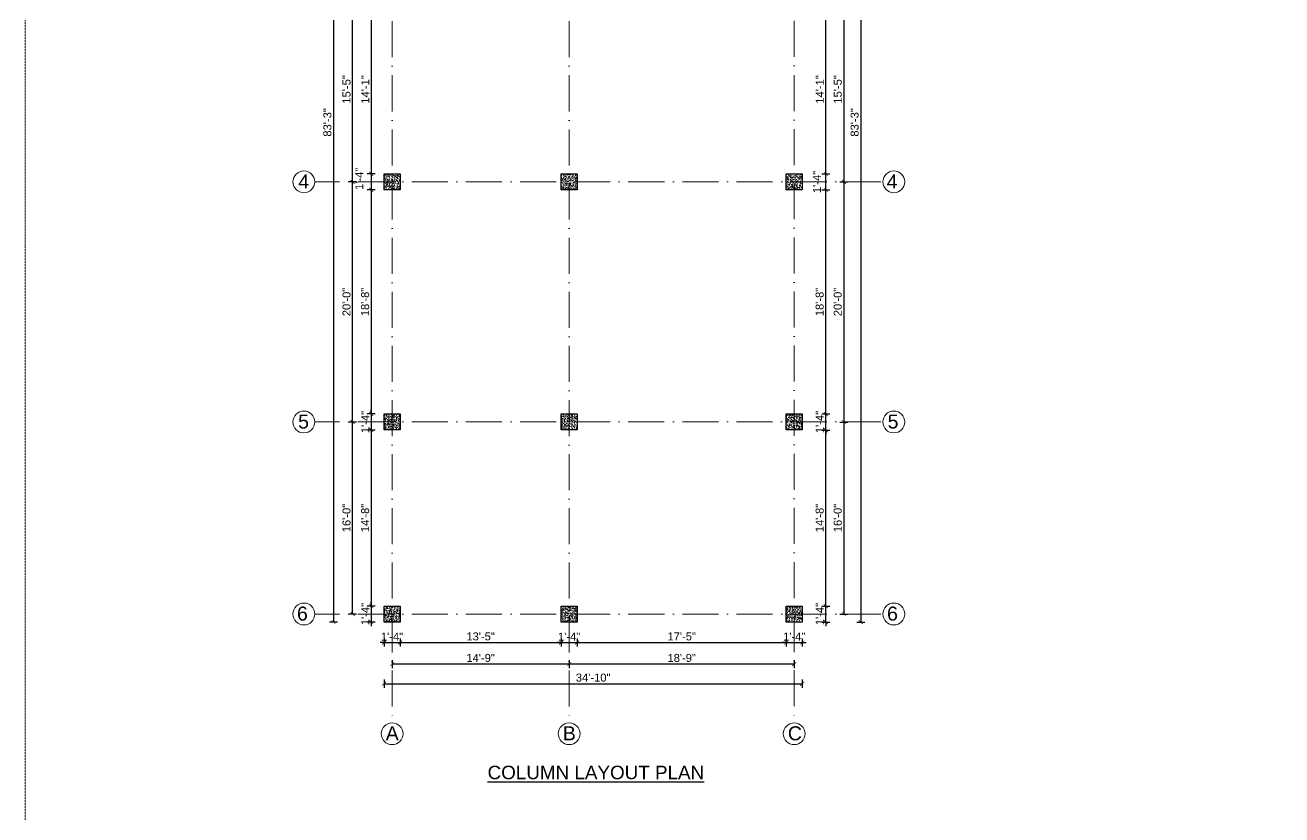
# Model space of a CAD drawing. Header units: inches. Extents: x 10755 to 33653, y -10992 to 10708.
# Drawn here: x 11932 to 13188, y 9086 to 9876 of the extents above; entities that cross this region are included whole.
import ezdxf

# ---------------------------------------------------------------- set-up
doc = ezdxf.new("R2010")
doc.units = ezdxf.units.IN
doc.header["$MEASUREMENT"] = 0
doc.linetypes.add('ACAD_ISO10W100', pattern=[18, 12, -3, 0, -3])
doc.linetypes.add('HIDDEN', pattern=[0.375, 0.25, -0.125])
for name, color, linetype, lineweight in [('beam in plan', 241, 'HIDDEN', 20), ('centerline', 9, 'ACAD_ISO10W100', 5), ('col', 1, 'Continuous', 30), ('dim', 6, 'Continuous', 13), ('DIMINSION', 5, 'Continuous', 15), ('hatch- rcc', 252, 'Continuous', 5), ('title text 1', 113, 'Continuous', 25), ('wall', 1, 'Continuous', 35)]:
    doc.layers.add(name, color=color, linetype=linetype, lineweight=lineweight)
doc.layers.add('T-TEXT', color=230, linetype='Continuous')
doc.layers.get('DIMINSION').off()
doc.styles.add('Prajwal', font='stylu.ttf', dxfattribs={"height": 9})
doc.styles.get("Standard").update_dxf_attribs({"font": 'arial.ttf'})
doc.styles.add('suren', font='times.ttf', dxfattribs={"height": 4})
doc.dimstyles.new('S8', dxfattribs={"dimscale": 8, "dimtxt": 1, "dimasz": 0.5, "dimexe": 0.5, "dimexo": 0.5, "dimgap": 0.25, "dimtad": 1, "dimzin": 3, "dimdsep": 46, "dimlunit": 4, "dimtxsty": 'Standard', "dimblk": 'ARCHTICK', "dimcen": 0, "dimclrd": 256, "dimclre": 256, "dimclrt": 6, "dimadec": 0, "dimazin": 0, "dimtfac": 0.5, "dimtix": 1, "dimtmove": 1, "dimatfit": 3, "dimfxl": 0.5, "dimfxlon": 1, "dimfrac": 1, "dimtolj": 1, "dimtzin": 0, "dimarcsym": 1})

# ---------------------------------------------------------------- blocks, each defined once
blk = doc.blocks.new('ETERWEWE')
at = {"layer": 'hatch- rcc', "linetype": 'Continuous', "ltscale": 30}
h = blk.add_hatch(dxfattribs=at)
h.set_pattern_fill('AR-CONC', color=256, scale=0.5, style=0)
h.set_pattern_definition([(50, (0, 0), (3.586300913, -0.313760675), [0.375, -4.125]), (355, (0, 0), (-0.69375667, 3.76096067), [0.3, -3.3]), (100.4514445, (0.299, -0.026), (2.89254423, 3.447199955), [0.31870096, -3.50571056]), (46.1842, (0, 1), (5.33620665, -0.8275964), [0.5625, -6.1875]), (96.6356355, (0.4447, 0.931), (4.67330973, 4.870593), [0.47805171, -5.2585688]), (351.184164, (0, 1), (4.67330973, 4.870593), [0.45, -4.95]), (21, (0.5, 0.75), (2.98453526, -2.013094453), [0.375, -4.125]), (326, (0.5, 0.75), (1.21657666, 3.625750225), [0.3, -3.3]), (71.4514447, (0.7487, 0.5822), (4.20111188, 1.612655764), [0.31870095, -3.50571056]), (37.5, (0, 0), (0.060799277, 1.664469269), [0, -3.26, 0, -3.35, 0, -3.3125]), (7.5, (0, 0), (1.315347687, 1.97205856), [0, -1.91, 0, -3.185, 0, -1.2625]), (327.5, (-1.115, 0), (2.669112181, -0.112774359), [0, -1.25, 0, -3.9, 0, -5.175]), (317.5, (-1.615, 0), (2.915930847, 0.50052491), [0, -1.625, 0, -2.59, 0, -3.675])])
h.paths.add_polyline_path([(159423.2, -3794.6), (159439.2, -3794.6), (159439.2, -3778.6), (159423.2, -3778.6)])
at = {"layer": 'col', "linetype": 'Continuous', "ltscale": 30}
blk.add_lwpolyline([(159423.2, -3794.6), (159423.2, -3778.6), (159439.2, -3778.6), (159439.2, -3794.6), (159423.2, -3794.6)], dxfattribs=at)
blk = doc.blocks.new('_ArchTick')
at = {"color": 0, "const_width": 0.15}
blk.add_lwpolyline([(-0.5, -0.5), (0.5, 0.5)], dxfattribs=at)
blk = doc.blocks.new('*D2871')
at = {"layer": 'Defpoints', "color": 0, "transparency": 16777216}
for p in [(12290.8, 9896.2), (12278, 9727.2), (12290.8, 9727.2)]:
    blk.add_point(p, dxfattribs=at)
at = {"layer": 'dim', "lineweight": -2, "transparency": 16777216}
for p, q in [((12282, 9896.2), (12274, 9896.2)), ((12278, 9896.2), (12278, 9727.2)), ((12282, 9727.2), (12274, 9727.2))]:
    blk.add_line(p, q, dxfattribs=at)
at = {"layer": 'dim', "lineweight": -2, "transparency": 16777216, "xscale": 4, "yscale": 4, "zscale": 4}
for p, rotation in [((12278, 9896.2), 90), ((12278, 9727.2), 270)]:
    blk.add_blockref('_ArchTick', p, dxfattribs=dict(at, rotation=rotation))
at = {"layer": 'dim', "color": 6, "transparency": 16777216, "insert": (12272, 9811.7), "char_height": 8, "attachment_point": 5, "rotation": 90}
blk.add_mtext('\\A1;14\'-1"', dxfattribs=at)
blk = doc.blocks.new('*D2872')
at = {"layer": 'Defpoints', "color": 0, "transparency": 16777216}
for p in [(12290.8, 9727.2), (12278, 9711.2), (12290.8, 9711.2)]:
    blk.add_point(p, dxfattribs=at)
at = {"layer": 'dim', "lineweight": -2, "transparency": 16777216}
for p, q in [((12282, 9727.2), (12274, 9727.2)), ((12278, 9727.2), (12278, 9711.2)), ((12282, 9711.2), (12274, 9711.2))]:
    blk.add_line(p, q, dxfattribs=at)
at = {"layer": 'dim', "lineweight": -2, "transparency": 16777216, "xscale": 4, "yscale": 4, "zscale": 4}
for p, rotation in [((12278, 9727.2), 90), ((12278, 9711.2), 270)]:
    blk.add_blockref('_ArchTick', p, dxfattribs=dict(at, rotation=rotation))
at = {"layer": 'dim', "color": 6, "transparency": 16777216, "insert": (12266, 9722.3), "char_height": 8, "attachment_point": 5, "rotation": 90}
blk.add_mtext('\\A1;1\'-4"', dxfattribs=at)
blk = doc.blocks.new('*D2873')
at = {"layer": 'Defpoints', "color": 0, "transparency": 16777216}
for p in [(12290.8, 9711.2), (12278, 9487.2), (12290.8, 9487.2)]:
    blk.add_point(p, dxfattribs=at)
at = {"layer": 'dim', "lineweight": -2, "transparency": 16777216}
for p, q in [((12282, 9711.2), (12274, 9711.2)), ((12278, 9711.2), (12278, 9487.2)), ((12282, 9487.2), (12274, 9487.2))]:
    blk.add_line(p, q, dxfattribs=at)
at = {"layer": 'dim', "lineweight": -2, "transparency": 16777216, "xscale": 4, "yscale": 4, "zscale": 4}
for p, rotation in [((12278, 9711.2), 90), ((12278, 9487.2), 270)]:
    blk.add_blockref('_ArchTick', p, dxfattribs=dict(at, rotation=rotation))
at = {"layer": 'dim', "color": 6, "transparency": 16777216, "insert": (12271.9, 9599.2), "char_height": 8, "attachment_point": 5, "rotation": 90}
blk.add_mtext('\\A1;18\'-8"', dxfattribs=at)
blk = doc.blocks.new('*D2874')
at = {"layer": 'Defpoints', "color": 0, "transparency": 16777216}
for p in [(12290.8, 9487.2), (12278, 9471.2), (12290.8, 9471.2)]:
    blk.add_point(p, dxfattribs=at)
at = {"layer": 'dim', "lineweight": -2, "transparency": 16777216}
for p, q in [((12282, 9487.2), (12274, 9487.2)), ((12278, 9487.2), (12278, 9491.2)), ((12278, 9487.2), (12278, 9471.2)), ((12282, 9471.2), (12274, 9471.2)), ((12278, 9471.2), (12278, 9467.2))]:
    blk.add_line(p, q, dxfattribs=at)
at = {"layer": 'dim', "lineweight": -2, "transparency": 16777216, "xscale": 4, "yscale": 4, "zscale": 4}
for p, rotation in [((12278, 9487.2), 270), ((12278, 9471.2), 90)]:
    blk.add_blockref('_ArchTick', p, dxfattribs=dict(at, rotation=rotation))
at = {"layer": 'dim', "color": 6, "transparency": 16777216, "insert": (12272, 9479.2), "char_height": 8, "attachment_point": 5, "rotation": 90}
blk.add_mtext('\\A1;1\'-4"', dxfattribs=at)
blk = doc.blocks.new('*D2875')
at = {"layer": 'Defpoints', "color": 0, "transparency": 16777216}
for p in [(12290.8, 9471.2), (12278, 9295.2), (12290.8, 9295.2)]:
    blk.add_point(p, dxfattribs=at)
at = {"layer": 'dim', "lineweight": -2, "transparency": 16777216}
for p, q in [((12282, 9471.2), (12274, 9471.2)), ((12278, 9471.2), (12278, 9295.2)), ((12282, 9295.2), (12274, 9295.2))]:
    blk.add_line(p, q, dxfattribs=at)
at = {"layer": 'dim', "lineweight": -2, "transparency": 16777216, "xscale": 4, "yscale": 4, "zscale": 4}
for p, rotation in [((12278, 9471.2), 90), ((12278, 9295.2), 270)]:
    blk.add_blockref('_ArchTick', p, dxfattribs=dict(at, rotation=rotation))
at = {"layer": 'dim', "color": 6, "transparency": 16777216, "insert": (12271.9, 9383.2), "char_height": 8, "attachment_point": 5, "rotation": 90}
blk.add_mtext('\\A1;14\'-8"', dxfattribs=at)
blk = doc.blocks.new('*D2876')
at = {"layer": 'Defpoints', "color": 0, "transparency": 16777216}
for p in [(12290.8, 9295.2), (12278, 9279.2), (12290.8, 9279.2)]:
    blk.add_point(p, dxfattribs=at)
at = {"layer": 'dim', "lineweight": -2, "transparency": 16777216}
for p, q in [((12278, 9295.2), (12278, 9299.2)), ((12282, 9295.2), (12274, 9295.2)), ((12278, 9295.2), (12278, 9279.2)), ((12282, 9279.2), (12274, 9279.2)), ((12278, 9279.2), (12278, 9275.2))]:
    blk.add_line(p, q, dxfattribs=at)
at = {"layer": 'dim', "lineweight": -2, "transparency": 16777216, "xscale": 4, "yscale": 4, "zscale": 4}
for p, rotation in [((12278, 9295.2), 270), ((12278, 9279.2), 90)]:
    blk.add_blockref('_ArchTick', p, dxfattribs=dict(at, rotation=rotation))
at = {"layer": 'dim', "color": 6, "transparency": 16777216, "insert": (12272, 9287.2), "char_height": 8, "attachment_point": 5, "rotation": 90}
blk.add_mtext('\\A1;1\'-4"', dxfattribs=at)
blk = doc.blocks.new('*D2877')
at = {"layer": 'Defpoints', "color": 0, "transparency": 16777216}
for p in [(12290.8, 9279.2), (12306.8, 9279.2), (12306.8, 9258.7)]:
    blk.add_point(p, dxfattribs=at)
at = {"layer": 'dim', "lineweight": -2, "transparency": 16777216}
for p, q in [((12290.8, 9258.7), (12286.8, 9258.7)), ((12290.8, 9262.7), (12290.8, 9254.7)), ((12290.8, 9258.7), (12306.8, 9258.7)), ((12306.8, 9262.7), (12306.8, 9254.7)), ((12306.8, 9258.7), (12310.8, 9258.7))]:
    blk.add_line(p, q, dxfattribs=at)
at = {"layer": 'dim', "lineweight": -2, "transparency": 16777216, "xscale": 4, "yscale": 4, "zscale": 4}
blk.add_blockref('_ArchTick', (12290.8, 9258.7), dxfattribs=at)
at = {"layer": 'dim', "lineweight": -2, "transparency": 16777216, "xscale": 4, "yscale": 4, "zscale": 4, "rotation": 180}
blk.add_blockref('_ArchTick', (12306.8, 9258.7), dxfattribs=at)
at = {"layer": 'dim', "color": 6, "transparency": 16777216, "insert": (12298.8, 9264.7), "char_height": 8, "attachment_point": 5}
blk.add_mtext('\\A1;1\'-4"', dxfattribs=at)
blk = doc.blocks.new('*D2878')
at = {"layer": 'Defpoints', "color": 0, "transparency": 16777216}
for p in [(12306.8, 9279.2), (12467.8, 9279.2), (12467.8, 9258.7)]:
    blk.add_point(p, dxfattribs=at)
at = {"layer": 'dim', "lineweight": -2, "transparency": 16777216}
for p, q in [((12306.8, 9262.7), (12306.8, 9254.7)), ((12306.8, 9258.7), (12467.8, 9258.7)), ((12467.8, 9262.7), (12467.8, 9254.7))]:
    blk.add_line(p, q, dxfattribs=at)
at = {"layer": 'dim', "lineweight": -2, "transparency": 16777216, "xscale": 4, "yscale": 4, "zscale": 4, "rotation": 180}
blk.add_blockref('_ArchTick', (12306.8, 9258.7), dxfattribs=at)
at = {"layer": 'dim', "lineweight": -2, "transparency": 16777216, "xscale": 4, "yscale": 4, "zscale": 4}
blk.add_blockref('_ArchTick', (12467.8, 9258.7), dxfattribs=at)
at = {"layer": 'dim', "color": 6, "transparency": 16777216, "insert": (12387.3, 9264.8), "char_height": 8, "attachment_point": 5}
blk.add_mtext('\\A1;13\'-5"', dxfattribs=at)
blk = doc.blocks.new('*D2879')
at = {"layer": 'Defpoints', "color": 0, "transparency": 16777216}
for p in [(12467.8, 9279.2), (12483.8, 9279.2), (12483.8, 9258.7)]:
    blk.add_point(p, dxfattribs=at)
at = {"layer": 'dim', "lineweight": -2, "transparency": 16777216}
for p, q in [((12467.8, 9258.7), (12463.8, 9258.7)), ((12467.8, 9262.7), (12467.8, 9254.7)), ((12467.8, 9258.7), (12483.8, 9258.7)), ((12483.8, 9262.7), (12483.8, 9254.7)), ((12483.8, 9258.7), (12487.8, 9258.7))]:
    blk.add_line(p, q, dxfattribs=at)
at = {"layer": 'dim', "lineweight": -2, "transparency": 16777216, "xscale": 4, "yscale": 4, "zscale": 4}
blk.add_blockref('_ArchTick', (12467.8, 9258.7), dxfattribs=at)
at = {"layer": 'dim', "lineweight": -2, "transparency": 16777216, "xscale": 4, "yscale": 4, "zscale": 4, "rotation": 180}
blk.add_blockref('_ArchTick', (12483.8, 9258.7), dxfattribs=at)
at = {"layer": 'dim', "color": 6, "transparency": 16777216, "insert": (12475.8, 9264.7), "char_height": 8, "attachment_point": 5}
blk.add_mtext('\\A1;1\'-4"', dxfattribs=at)
blk = doc.blocks.new('*D2880')
at = {"layer": 'Defpoints', "color": 0, "transparency": 16777216}
for p in [(12483.8, 9279.2), (12692.8, 9279.2), (12692.8, 9258.7)]:
    blk.add_point(p, dxfattribs=at)
at = {"layer": 'dim', "lineweight": -2, "transparency": 16777216}
for p, q in [((12483.8, 9262.7), (12483.8, 9254.7)), ((12483.8, 9258.7), (12692.8, 9258.7)), ((12692.8, 9262.7), (12692.8, 9254.7))]:
    blk.add_line(p, q, dxfattribs=at)
at = {"layer": 'dim', "lineweight": -2, "transparency": 16777216, "xscale": 4, "yscale": 4, "zscale": 4, "rotation": 180}
blk.add_blockref('_ArchTick', (12483.8, 9258.7), dxfattribs=at)
at = {"layer": 'dim', "lineweight": -2, "transparency": 16777216, "xscale": 4, "yscale": 4, "zscale": 4}
blk.add_blockref('_ArchTick', (12692.8, 9258.7), dxfattribs=at)
at = {"layer": 'dim', "color": 6, "transparency": 16777216, "insert": (12588.3, 9264.8), "char_height": 8, "attachment_point": 5}
blk.add_mtext('\\A1;17\'-5"', dxfattribs=at)
blk = doc.blocks.new('*D2881')
at = {"layer": 'Defpoints', "color": 0, "transparency": 16777216}
for p in [(12692.8, 9279.2), (12708.8, 9279.2), (12708.8, 9258.7)]:
    blk.add_point(p, dxfattribs=at)
at = {"layer": 'dim', "lineweight": -2, "transparency": 16777216}
for p, q in [((12692.8, 9258.7), (12688.8, 9258.7)), ((12692.8, 9262.7), (12692.8, 9254.7)), ((12692.8, 9258.7), (12708.8, 9258.7)), ((12708.8, 9262.7), (12708.8, 9254.7)), ((12708.8, 9258.7), (12712.8, 9258.7))]:
    blk.add_line(p, q, dxfattribs=at)
at = {"layer": 'dim', "lineweight": -2, "transparency": 16777216, "xscale": 4, "yscale": 4, "zscale": 4}
blk.add_blockref('_ArchTick', (12692.8, 9258.7), dxfattribs=at)
at = {"layer": 'dim', "lineweight": -2, "transparency": 16777216, "xscale": 4, "yscale": 4, "zscale": 4, "rotation": 180}
blk.add_blockref('_ArchTick', (12708.8, 9258.7), dxfattribs=at)
at = {"layer": 'dim', "color": 6, "transparency": 16777216, "insert": (12700.8, 9264.7), "char_height": 8, "attachment_point": 5}
blk.add_mtext('\\A1;1\'-4"', dxfattribs=at)
blk = doc.blocks.new('*D2882')
at = {"layer": 'Defpoints', "color": 0, "transparency": 16777216}
for p in [(12708.8, 9295.2), (12732.3, 9295.2), (12708.8, 9279.2)]:
    blk.add_point(p, dxfattribs=at)
at = {"layer": 'dim', "lineweight": -2, "transparency": 16777216}
for p, q in [((12732.3, 9295.2), (12732.3, 9299.2)), ((12728.3, 9295.2), (12736.3, 9295.2)), ((12732.3, 9279.2), (12732.3, 9295.2)), ((12728.3, 9279.2), (12736.3, 9279.2)), ((12732.3, 9279.2), (12732.3, 9275.2))]:
    blk.add_line(p, q, dxfattribs=at)
at = {"layer": 'dim', "lineweight": -2, "transparency": 16777216, "xscale": 4, "yscale": 4, "zscale": 4}
for p, rotation in [((12732.3, 9295.2), 270), ((12732.3, 9279.2), 90)]:
    blk.add_blockref('_ArchTick', p, dxfattribs=dict(at, rotation=rotation))
at = {"layer": 'dim', "color": 6, "transparency": 16777216, "insert": (12726.3, 9287.2), "char_height": 8, "attachment_point": 5, "rotation": 90}
blk.add_mtext('\\A1;1\'-4"', dxfattribs=at)
blk = doc.blocks.new('*D2883')
at = {"layer": 'Defpoints', "color": 0, "transparency": 16777216}
for p in [(12708.8, 9471.2), (12732.3, 9471.2), (12708.8, 9295.2)]:
    blk.add_point(p, dxfattribs=at)
at = {"layer": 'dim', "lineweight": -2, "transparency": 16777216}
for p, q in [((12728.3, 9471.2), (12736.3, 9471.2)), ((12732.3, 9295.2), (12732.3, 9471.2)), ((12728.3, 9295.2), (12736.3, 9295.2))]:
    blk.add_line(p, q, dxfattribs=at)
at = {"layer": 'dim', "lineweight": -2, "transparency": 16777216, "xscale": 4, "yscale": 4, "zscale": 4}
for p, rotation in [((12732.3, 9471.2), 90), ((12732.3, 9295.2), 270)]:
    blk.add_blockref('_ArchTick', p, dxfattribs=dict(at, rotation=rotation))
at = {"layer": 'dim', "color": 6, "transparency": 16777216, "insert": (12726.2, 9383.2), "char_height": 8, "attachment_point": 5, "rotation": 90}
blk.add_mtext('\\A1;14\'-8"', dxfattribs=at)
blk = doc.blocks.new('*D2884')
at = {"layer": 'Defpoints', "color": 0, "transparency": 16777216}
for p in [(12708.8, 9487.2), (12732.3, 9487.2), (12708.8, 9471.2)]:
    blk.add_point(p, dxfattribs=at)
at = {"layer": 'dim', "lineweight": -2, "transparency": 16777216}
for p, q in [((12728.3, 9487.2), (12736.3, 9487.2)), ((12732.3, 9487.2), (12732.3, 9491.2)), ((12732.3, 9471.2), (12732.3, 9487.2)), ((12728.3, 9471.2), (12736.3, 9471.2)), ((12732.3, 9471.2), (12732.3, 9467.2))]:
    blk.add_line(p, q, dxfattribs=at)
at = {"layer": 'dim', "lineweight": -2, "transparency": 16777216, "xscale": 4, "yscale": 4, "zscale": 4}
for p, rotation in [((12732.3, 9487.2), 270), ((12732.3, 9471.2), 90)]:
    blk.add_blockref('_ArchTick', p, dxfattribs=dict(at, rotation=rotation))
at = {"layer": 'dim', "color": 6, "transparency": 16777216, "insert": (12726.3, 9479.2), "char_height": 8, "attachment_point": 5, "rotation": 90}
blk.add_mtext('\\A1;1\'-4"', dxfattribs=at)
blk = doc.blocks.new('*D2885')
at = {"layer": 'Defpoints', "color": 0, "transparency": 16777216}
for p in [(12708.7, 9711.2), (12732.3, 9711.2), (12708.8, 9487.2)]:
    blk.add_point(p, dxfattribs=at)
at = {"layer": 'dim', "lineweight": -2, "transparency": 16777216}
for p, q in [((12728.3, 9711.2), (12736.3, 9711.2)), ((12732.3, 9487.2), (12732.3, 9711.2)), ((12728.3, 9487.2), (12736.3, 9487.2))]:
    blk.add_line(p, q, dxfattribs=at)
at = {"layer": 'dim', "lineweight": -2, "transparency": 16777216, "xscale": 4, "yscale": 4, "zscale": 4}
for p, rotation in [((12732.3, 9711.2), 90), ((12732.3, 9487.2), 270)]:
    blk.add_blockref('_ArchTick', p, dxfattribs=dict(at, rotation=rotation))
at = {"layer": 'dim', "color": 6, "transparency": 16777216, "insert": (12726.2, 9599.2), "char_height": 8, "attachment_point": 5, "rotation": 90}
blk.add_mtext('\\A1;18\'-8"', dxfattribs=at)
blk = doc.blocks.new('*D2886')
at = {"layer": 'Defpoints', "color": 0, "transparency": 16777216}
for p in [(12708.7, 9727.2), (12732.3, 9727.2), (12708.7, 9711.2)]:
    blk.add_point(p, dxfattribs=at)
at = {"layer": 'dim', "lineweight": -2, "transparency": 16777216}
for p, q in [((12728.3, 9727.2), (12736.3, 9727.2)), ((12732.3, 9711.2), (12732.3, 9727.2)), ((12728.3, 9711.2), (12736.3, 9711.2))]:
    blk.add_line(p, q, dxfattribs=at)
at = {"layer": 'dim', "lineweight": -2, "transparency": 16777216, "xscale": 4, "yscale": 4, "zscale": 4}
for p, rotation in [((12732.3, 9727.2), 90), ((12732.3, 9711.2), 270)]:
    blk.add_blockref('_ArchTick', p, dxfattribs=dict(at, rotation=rotation))
at = {"layer": 'dim', "color": 6, "transparency": 16777216, "insert": (12723.5, 9719.2), "char_height": 8, "attachment_point": 5, "rotation": 90}
blk.add_mtext('\\A1;1\'-4"', dxfattribs=at)
blk = doc.blocks.new('*D2887')
at = {"layer": 'Defpoints', "color": 0, "transparency": 16777216}
for p in [(12708.8, 9896.2), (12732.3, 9896.2), (12708.7, 9727.2)]:
    blk.add_point(p, dxfattribs=at)
at = {"layer": 'dim', "lineweight": -2, "transparency": 16777216}
for p, q in [((12728.3, 9896.2), (12736.3, 9896.2)), ((12732.3, 9727.2), (12732.3, 9896.2)), ((12728.3, 9727.2), (12736.3, 9727.2))]:
    blk.add_line(p, q, dxfattribs=at)
at = {"layer": 'dim', "lineweight": -2, "transparency": 16777216, "xscale": 4, "yscale": 4, "zscale": 4}
for p, rotation in [((12732.3, 9896.2), 90), ((12732.3, 9727.2), 270)]:
    blk.add_blockref('_ArchTick', p, dxfattribs=dict(at, rotation=rotation))
at = {"layer": 'dim', "color": 6, "transparency": 16777216, "insert": (12726.3, 9811.7), "char_height": 8, "attachment_point": 5, "rotation": 90}
blk.add_mtext('\\A1;14\'-1"', dxfattribs=at)
blk = doc.blocks.new('*D2895')
at = {"layer": 'Defpoints', "color": 0, "transparency": 16777216}
for p in [(12708.8, 9904.2), (12708.7, 9719.2), (12750.4, 9719.2)]:
    blk.add_point(p, dxfattribs=at)
at = {"layer": 'dim', "lineweight": -2, "transparency": 16777216}
for p, q in [((12746.4, 9904.2), (12754.4, 9904.2)), ((12750.4, 9904.2), (12750.4, 9719.2)), ((12746.4, 9719.2), (12754.4, 9719.2))]:
    blk.add_line(p, q, dxfattribs=at)
at = {"layer": 'dim', "lineweight": -2, "transparency": 16777216, "xscale": 4, "yscale": 4, "zscale": 4}
for p, rotation in [((12750.4, 9904.2), 90), ((12750.4, 9719.2), 270)]:
    blk.add_blockref('_ArchTick', p, dxfattribs=dict(at, rotation=rotation))
at = {"layer": 'dim', "color": 6, "transparency": 16777216, "insert": (12744.3, 9811.7), "char_height": 8, "attachment_point": 5, "rotation": 90}
blk.add_mtext('\\A1;15\'-5"', dxfattribs=at)
blk = doc.blocks.new('*D2896')
at = {"layer": 'Defpoints', "color": 0, "transparency": 16777216}
for p in [(12708.7, 9719.2), (12708.8, 9479.2), (12750.4, 9479.2)]:
    blk.add_point(p, dxfattribs=at)
at = {"layer": 'dim', "lineweight": -2, "transparency": 16777216}
for p, q in [((12746.4, 9719.2), (12754.4, 9719.2)), ((12750.4, 9719.2), (12750.4, 9479.2)), ((12746.4, 9479.2), (12754.4, 9479.2))]:
    blk.add_line(p, q, dxfattribs=at)
at = {"layer": 'dim', "lineweight": -2, "transparency": 16777216, "xscale": 4, "yscale": 4, "zscale": 4}
for p, rotation in [((12750.4, 9719.2), 90), ((12750.4, 9479.2), 270)]:
    blk.add_blockref('_ArchTick', p, dxfattribs=dict(at, rotation=rotation))
at = {"layer": 'dim', "color": 6, "transparency": 16777216, "insert": (12744.3, 9599.2), "char_height": 8, "attachment_point": 5, "rotation": 90}
blk.add_mtext('\\A1;20\'-0"', dxfattribs=at)
blk = doc.blocks.new('*D2897')
at = {"layer": 'Defpoints', "color": 0, "transparency": 16777216}
for p in [(12708.8, 9479.2), (12708.8, 9287.2), (12750.4, 9287.2)]:
    blk.add_point(p, dxfattribs=at)
at = {"layer": 'dim', "lineweight": -2, "transparency": 16777216}
for p, q in [((12746.4, 9479.2), (12754.4, 9479.2)), ((12750.4, 9479.2), (12750.4, 9287.2)), ((12746.4, 9287.2), (12754.4, 9287.2))]:
    blk.add_line(p, q, dxfattribs=at)
at = {"layer": 'dim', "lineweight": -2, "transparency": 16777216, "xscale": 4, "yscale": 4, "zscale": 4}
for p, rotation in [((12750.4, 9479.2), 90), ((12750.4, 9287.2), 270)]:
    blk.add_blockref('_ArchTick', p, dxfattribs=dict(at, rotation=rotation))
at = {"layer": 'dim', "color": 6, "transparency": 16777216, "insert": (12744.3, 9383.2), "char_height": 8, "attachment_point": 5, "rotation": 90}
blk.add_mtext('\\A1;16\'-0"', dxfattribs=at)
blk = doc.blocks.new('*D2898')
at = {"layer": 'Defpoints', "color": 0, "transparency": 16777216}
for p in [(12475.8, 9279.2), (12700.8, 9279.2), (12475.8, 9237.2)]:
    blk.add_point(p, dxfattribs=at)
at = {"layer": 'dim', "lineweight": -2, "transparency": 16777216}
for p, q in [((12475.8, 9241.2), (12475.8, 9233.2)), ((12700.8, 9237.2), (12475.8, 9237.2)), ((12700.8, 9241.2), (12700.8, 9233.2))]:
    blk.add_line(p, q, dxfattribs=at)
at = {"layer": 'dim', "lineweight": -2, "transparency": 16777216, "xscale": 4, "yscale": 4, "zscale": 4, "rotation": 180}
blk.add_blockref('_ArchTick', (12475.8, 9237.2), dxfattribs=at)
at = {"layer": 'dim', "lineweight": -2, "transparency": 16777216, "xscale": 4, "yscale": 4, "zscale": 4}
blk.add_blockref('_ArchTick', (12700.8, 9237.2), dxfattribs=at)
at = {"layer": 'dim', "color": 6, "transparency": 16777216, "insert": (12588.3, 9243.3), "char_height": 8, "attachment_point": 5}
blk.add_mtext('\\A1;18\'-9"', dxfattribs=at)
blk = doc.blocks.new('*D2899')
at = {"layer": 'Defpoints', "color": 0, "transparency": 16777216}
for p in [(12298.8, 9279.2), (12475.8, 9279.2), (12298.8, 9237.2)]:
    blk.add_point(p, dxfattribs=at)
at = {"layer": 'dim', "lineweight": -2, "transparency": 16777216}
for p, q in [((12298.8, 9241.2), (12298.8, 9233.2)), ((12475.8, 9237.2), (12298.8, 9237.2)), ((12475.8, 9241.2), (12475.8, 9233.2))]:
    blk.add_line(p, q, dxfattribs=at)
at = {"layer": 'dim', "lineweight": -2, "transparency": 16777216, "xscale": 4, "yscale": 4, "zscale": 4, "rotation": 180}
blk.add_blockref('_ArchTick', (12298.8, 9237.2), dxfattribs=at)
at = {"layer": 'dim', "lineweight": -2, "transparency": 16777216, "xscale": 4, "yscale": 4, "zscale": 4}
blk.add_blockref('_ArchTick', (12475.8, 9237.2), dxfattribs=at)
at = {"layer": 'dim', "color": 6, "transparency": 16777216, "insert": (12387.3, 9243.3), "char_height": 8, "attachment_point": 5}
blk.add_mtext('\\A1;14\'-9"', dxfattribs=at)
blk = doc.blocks.new('*D2900')
at = {"layer": 'Defpoints', "color": 0, "transparency": 16777216}
for p in [(12259.4, 9479.2), (12290.8, 9479.2), (12290.8, 9287.2)]:
    blk.add_point(p, dxfattribs=at)
at = {"layer": 'dim', "lineweight": -2, "transparency": 16777216}
for p, q in [((12263.4, 9479.2), (12255.4, 9479.2)), ((12259.4, 9287.2), (12259.4, 9479.2)), ((12263.4, 9287.2), (12255.4, 9287.2))]:
    blk.add_line(p, q, dxfattribs=at)
at = {"layer": 'dim', "lineweight": -2, "transparency": 16777216, "xscale": 4, "yscale": 4, "zscale": 4}
for p, rotation in [((12259.4, 9479.2), 90), ((12259.4, 9287.2), 270)]:
    blk.add_blockref('_ArchTick', p, dxfattribs=dict(at, rotation=rotation))
at = {"layer": 'dim', "color": 6, "transparency": 16777216, "insert": (12253.3, 9383.2), "char_height": 8, "attachment_point": 5, "rotation": 90}
blk.add_mtext('\\A1;16\'-0"', dxfattribs=at)
blk = doc.blocks.new('*D2901')
at = {"layer": 'Defpoints', "color": 0, "transparency": 16777216}
for p in [(12259.4, 9904.2), (12290.8, 9904.2), (12290.8, 9719.2)]:
    blk.add_point(p, dxfattribs=at)
at = {"layer": 'dim', "lineweight": -2, "transparency": 16777216}
for p, q in [((12263.4, 9904.2), (12255.4, 9904.2)), ((12259.4, 9719.2), (12259.4, 9904.2)), ((12263.4, 9719.2), (12255.4, 9719.2))]:
    blk.add_line(p, q, dxfattribs=at)
at = {"layer": 'dim', "lineweight": -2, "transparency": 16777216, "xscale": 4, "yscale": 4, "zscale": 4}
for p, rotation in [((12259.4, 9904.2), 90), ((12259.4, 9719.2), 270)]:
    blk.add_blockref('_ArchTick', p, dxfattribs=dict(at, rotation=rotation))
at = {"layer": 'dim', "color": 6, "transparency": 16777216, "insert": (12253.3, 9811.7), "char_height": 8, "attachment_point": 5, "rotation": 90}
blk.add_mtext('\\A1;15\'-5"', dxfattribs=at)
blk = doc.blocks.new('*D2853')
at = {"layer": 'Defpoints', "color": 0, "transparency": 16777216}
for p in [(12708.8, 10278.2), (12708.8, 9279.2), (12767.3, 9279.2)]:
    blk.add_point(p, dxfattribs=at)
at = {"layer": 'dim', "lineweight": -2, "transparency": 16777216}
for p, q in [((12763.3, 10278.2), (12771.3, 10278.2)), ((12767.3, 10278.2), (12767.3, 9279.2)), ((12763.3, 9279.2), (12771.3, 9279.2))]:
    blk.add_line(p, q, dxfattribs=at)
at = {"layer": 'dim', "lineweight": -2, "transparency": 16777216, "xscale": 4, "yscale": 4, "zscale": 4}
for p, rotation in [((12767.3, 10278.2), 90), ((12767.3, 9279.2), 270)]:
    blk.add_blockref('_ArchTick', p, dxfattribs=dict(at, rotation=rotation))
at = {"layer": 'dim', "color": 6, "transparency": 16777216, "insert": (12761.2, 9778.7), "char_height": 8, "attachment_point": 5, "rotation": 90}
blk.add_mtext('\\A1;83\'-3"', dxfattribs=at)
blk = doc.blocks.new('*D2854')
at = {"layer": 'Defpoints', "color": 0, "transparency": 16777216}
for p in [(12290.8, 10334.9), (12708.8, 10278.2), (12290.8, 3498.1)]:
    blk.add_point(p, dxfattribs=at)
at = {"layer": 'dim', "lineweight": -2, "transparency": 16777216}
for p, q in [((12290.8, 10330.9), (12290.8, 10338.9)), ((12708.8, 10330.9), (12708.8, 10338.9)), ((12708.8, 10334.9), (12290.8, 10334.9))]:
    blk.add_line(p, q, dxfattribs=at)
at = {"layer": 'dim', "lineweight": -2, "transparency": 16777216, "xscale": 4, "yscale": 4, "zscale": 4, "rotation": 180}
blk.add_blockref('_ArchTick', (12290.8, 10334.9), dxfattribs=at)
at = {"layer": 'dim', "lineweight": -2, "transparency": 16777216, "xscale": 4, "yscale": 4, "zscale": 4}
blk.add_blockref('_ArchTick', (12708.8, 10334.9), dxfattribs=at)
at = {"layer": 'dim', "color": 6, "transparency": 16777216, "insert": (12499.8, 10341), "char_height": 8, "attachment_point": 5}
blk.add_mtext('\\A1;34\'-10"', dxfattribs=at)
blk = doc.blocks.new('*D2855')
at = {"layer": 'Defpoints', "color": 0, "transparency": 16777216}
for p in [(12290.8, 10278.2), (12240.3, 9279.2), (12290.8, 9279.2)]:
    blk.add_point(p, dxfattribs=at)
at = {"layer": 'dim', "lineweight": -2, "transparency": 16777216}
for p, q in [((12244.3, 10278.2), (12236.3, 10278.2)), ((12240.3, 10278.2), (12240.3, 9279.2)), ((12244.3, 9279.2), (12236.3, 9279.2))]:
    blk.add_line(p, q, dxfattribs=at)
at = {"layer": 'dim', "lineweight": -2, "transparency": 16777216, "xscale": 4, "yscale": 4, "zscale": 4}
for p, rotation in [((12240.3, 10278.2), 90), ((12240.3, 9279.2), 270)]:
    blk.add_blockref('_ArchTick', p, dxfattribs=dict(at, rotation=rotation))
at = {"layer": 'dim', "color": 6, "transparency": 16777216, "insert": (12234.2, 9778.7), "char_height": 8, "attachment_point": 5, "rotation": 90}
blk.add_mtext('\\A1;83\'-3"', dxfattribs=at)
blk = doc.blocks.new('*D2856')
at = {"layer": 'Defpoints', "color": 0, "transparency": 16777216}
for p in [(12290.8, 9279.2), (12708.8, 9279.2), (12708.8, 9217.6)]:
    blk.add_point(p, dxfattribs=at)
at = {"layer": 'dim', "lineweight": -2, "transparency": 16777216}
for p, q in [((12290.8, 9221.6), (12290.8, 9213.6)), ((12708.8, 9221.6), (12708.8, 9213.6)), ((12290.8, 9217.6), (12708.8, 9217.6))]:
    blk.add_line(p, q, dxfattribs=at)
at = {"layer": 'dim', "lineweight": -2, "transparency": 16777216, "xscale": 4, "yscale": 4, "zscale": 4, "rotation": 180}
blk.add_blockref('_ArchTick', (12290.8, 9217.6), dxfattribs=at)
at = {"layer": 'dim', "lineweight": -2, "transparency": 16777216, "xscale": 4, "yscale": 4, "zscale": 4}
blk.add_blockref('_ArchTick', (12708.8, 9217.6), dxfattribs=at)
at = {"layer": 'dim', "color": 6, "transparency": 16777216, "insert": (12499.8, 9223.6), "char_height": 8, "attachment_point": 5}
blk.add_mtext('\\A1;34\'-10"', dxfattribs=at)
blk = doc.blocks.new('*D2904')
at = {"layer": 'Defpoints', "color": 0, "transparency": 16777216}
for p in [(12259.4, 9719.2), (12290.8, 9719.2), (12290.8, 9479.2)]:
    blk.add_point(p, dxfattribs=at)
at = {"layer": 'dim', "lineweight": -2, "transparency": 16777216}
for p, q in [((12263.4, 9719.2), (12255.4, 9719.2)), ((12259.4, 9479.2), (12259.4, 9719.2)), ((12263.4, 9479.2), (12255.4, 9479.2))]:
    blk.add_line(p, q, dxfattribs=at)
at = {"layer": 'dim', "lineweight": -2, "transparency": 16777216, "xscale": 4, "yscale": 4, "zscale": 4}
for p, rotation in [((12259.4, 9719.2), 90), ((12259.4, 9479.2), 270)]:
    blk.add_blockref('_ArchTick', p, dxfattribs=dict(at, rotation=rotation))
at = {"layer": 'dim', "color": 6, "transparency": 16777216, "insert": (12253.3, 9599.2), "char_height": 8, "attachment_point": 5, "rotation": 90}
blk.add_mtext('\\A1;20\'-0"', dxfattribs=at)

msp = doc.modelspace()

# ---------------------------------------------------------------- linework, layer by layer
at = {"layer": 'beam in plan'}
msp.add_lwpolyline([(14201.065, 10708.449), (11932.012, 10708.449), (11932.012, 8940.224), (14201.065, 8940.224)], close=True, dxfattribs=at)
at = {"layer": 'centerline', "ltscale": 3}
for p, q in [((12298.824, 10366.788), (12298.824, 9178.45)), ((12475.824, 10366.788), (12475.824, 9178.45)), ((12700.772, 10367.105), (12700.772, 9178.45)), ((12787.36, 9719.246), (12221.591, 9719.246)), ((12787.314, 9479.246), (12221.545, 9479.246)), ((12787.36, 9287.246), (12221.591, 9287.246))]:
    msp.add_line(p, q, dxfattribs=at)
at = {"layer": 'centerline', "linetype": 'Continuous'}
for centre in [(12210.679, 9719.246), (12800.331, 9719.246), (12210.634, 9479.246), (12800.285, 9479.246), (12210.679, 9287.246), (12800.331, 9287.246), (12298.824, 9167.538), (12475.824, 9167.538), (12700.772, 9167.538)]:
    msp.add_circle(centre, 10.912, dxfattribs=at)
at = {"layer": 'wall'}
msp.add_line((12483.826, 9295.246), (12483.826, 9279.246), dxfattribs=at)

# ---------------------------------------------------------------- block references
at = {"layer": 'DIMINSION', "linetype": 'Continuous'}
for p in [(-147132.405, 13505.828), (-147132.405, 13505.828), (-146955.405, 13505.828), (-146955.405, 13505.828), (-146730.536, 13505.828), (-146730.536, 13505.828), (-147132.405, 13265.828), (-147132.405, 13265.828), (-146955.405, 13265.828), (-146955.405, 13265.828), (-146730.457, 13265.828), (-146730.457, 13265.828), (-147132.405, 13073.828), (-147132.405, 13073.828), (-146955.405, 13073.828), (-146955.405, 13073.828), (-146730.457, 13073.828), (-146730.457, 13073.828)]:
    msp.add_blockref('ETERWEWE', p, dxfattribs=at)

# ---------------------------------------------------------------- texts
at = {"layer": 'T-TEXT', "ltscale": 100, "char_height": 14, "width": 12.94397, "style": 'suren'}
for s, insert, attachment_point in [('{\\fArial|b0|i0|c0|p34;4}', (12215.923, 9726.684), 3), ('{\\fArial|b0|i0|c0|p34;4}', (12804.099, 9726.684), 3), ('{\\fArial|b0|i0|c0|p34;5}', (12215.736, 9486.684), 3), ('{\\fArial|b0|i0|c0|p34;5}', (12805.024, 9486.684), 3), ('{\\fArial|b0|i0|c0|p34;6}', (12214.579, 9294.684), 3), ('{\\fArial|b0|i0|c0|p34;6}', (12804.422, 9294.684), 3), ('{\\fArial|b0|i0|c0|p34;A}', (12292.466, 9174.976), 1), ('{\\fArial|b0|i0|c0|p34;B}', (12469.466, 9174.976), 1), ('{\\fArial|b0|i0|c0|p34;C}', (12694.413, 9174.976), 1)]:
    msp.add_mtext(s, dxfattribs=dict(at, insert=insert, attachment_point=attachment_point))
at = {"layer": 'title text 1', "insert": (12394.271, 9135.559), "char_height": 10.1088, "width": 301.72993, "attachment_point": 1, "style": 'Prajwal'}
msp.add_mtext('{\\fSansSerif|b0|i0|c2|p2;\\H1.333x;\\LCOLUMN LAYOUT PLAN}', dxfattribs=at)

# ---------------------------------------------------------------- dimensions: what is measured, and where the dimension line sits
at = {"layer": 'dim'}
for base, p1, p2, picture, middle in [((12290.828, 10334.906), (12708.775, 10278.246), (12290.828, 3498.131), '*D2854', (12499.801, 10340.993)), ((12306.826, 9258.674), (12290.826, 9279.246), (12306.826, 9279.246), '*D2877', (12298.826, 9264.69)), ((12708.773, 9217.559), (12290.826, 9279.246), (12708.773, 9279.246), '*D2856', (12499.8, 9223.646)), ((12298.824, 9237.166), (12475.826, 9279.246), (12298.824, 9279.246), '*D2899', (12387.325, 9243.25)), ((12467.826, 9258.674), (12306.826, 9279.246), (12467.826, 9279.246), '*D2878', (12387.326, 9264.761)), ((12483.826, 9258.674), (12467.826, 9279.246), (12483.826, 9279.246), '*D2879', (12475.826, 9264.69)), ((12475.826, 9237.166), (12700.773, 9279.246), (12475.826, 9279.246), '*D2898', (12588.3, 9243.25)), ((12692.773, 9258.674), (12483.826, 9279.246), (12692.773, 9279.246), '*D2880', (12588.3, 9264.759)), ((12708.773, 9258.674), (12692.773, 9279.246), (12708.773, 9279.246), '*D2881', (12700.773, 9264.69))]:
    dim = msp.add_linear_dim(base=base, p1=p1, p2=p2, dimstyle='S8', dxfattribs=at)
    dim.commit()
    dim.dimension.update_dxf_attribs({"geometry": picture, "text_midpoint": middle})
for base, p1, p2, picture, middle in [((12240.276, 9279.246), (12290.828, 10278.246), (12290.826, 9279.246), '*D2855', (12234.189, 9778.746)), ((12767.307, 9279.246), (12708.775, 10278.246), (12708.773, 9279.246), '*D2853', (12761.22, 9778.746)), ((12259.422, 9904.246), (12290.826, 9719.246), (12290.826, 9904.246), '*D2901', (12253.337, 9811.746)), ((12750.365, 9719.246), (12708.773, 9904.246), (12708.695, 9719.246), '*D2895', (12744.281, 9811.746)), ((12277.995, 9727.246), (12290.826, 9896.246), (12290.826, 9727.246), '*D2871', (12271.979, 9811.746)), ((12732.313, 9896.246), (12708.695, 9727.246), (12708.773, 9896.246), '*D2887', (12726.297, 9811.746)), ((12259.422, 9719.246), (12290.826, 9479.246), (12290.826, 9719.246), '*D2904', (12253.337, 9599.246)), ((12277.995, 9487.246), (12290.826, 9711.246), (12290.826, 9487.246), '*D2873', (12271.911, 9599.246)), ((12750.365, 9479.246), (12708.695, 9719.246), (12708.773, 9479.246), '*D2896', (12744.281, 9599.246)), ((12732.313, 9711.246), (12708.773, 9487.246), (12708.695, 9711.246), '*D2885', (12726.228, 9599.246)), ((12277.995, 9471.246), (12290.826, 9487.246), (12290.826, 9471.246), '*D2874', (12271.979, 9479.246)), ((12732.313, 9487.246), (12708.773, 9471.246), (12708.773, 9487.246), '*D2884', (12726.297, 9479.246)), ((12259.422, 9479.246), (12290.826, 9287.246), (12290.826, 9479.246), '*D2900', (12253.337, 9383.246)), ((12277.995, 9295.246), (12290.826, 9471.246), (12290.826, 9295.246), '*D2875', (12271.911, 9383.246)), ((12750.365, 9287.246), (12708.773, 9479.246), (12708.773, 9287.246), '*D2897', (12744.281, 9383.246)), ((12732.313, 9471.246), (12708.773, 9295.246), (12708.773, 9471.246), '*D2883', (12726.228, 9383.246)), ((12277.995, 9279.246), (12290.826, 9295.246), (12290.826, 9279.246), '*D2876', (12271.979, 9287.246)), ((12732.313, 9295.246), (12708.773, 9279.246), (12708.773, 9295.246), '*D2882', (12726.297, 9287.246))]:
    dim = msp.add_linear_dim(base=base, p1=p1, p2=p2, angle=90, dimstyle='S8', dxfattribs=at)
    dim.commit()
    dim.dimension.update_dxf_attribs({"geometry": picture, "text_midpoint": middle})
for base, p1, p2, picture, middle in [((12277.995, 9711.246), (12290.826, 9727.246), (12290.826, 9711.246), '*D2872', (12271.979, 9722.29)), ((12732.313, 9727.246), (12708.695, 9711.246), (12708.695, 9727.246), '*D2886', (12729.472, 9719.246))]:
    dim = msp.add_linear_dim(base=base, p1=p1, p2=p2, angle=90, dimstyle='S8', dxfattribs=at)
    dim.commit()
    dim.dimension.update_dxf_attribs({"geometry": picture, "text_midpoint": middle, "dimtype": 160})

doc.saveas('drawing.dxf')
